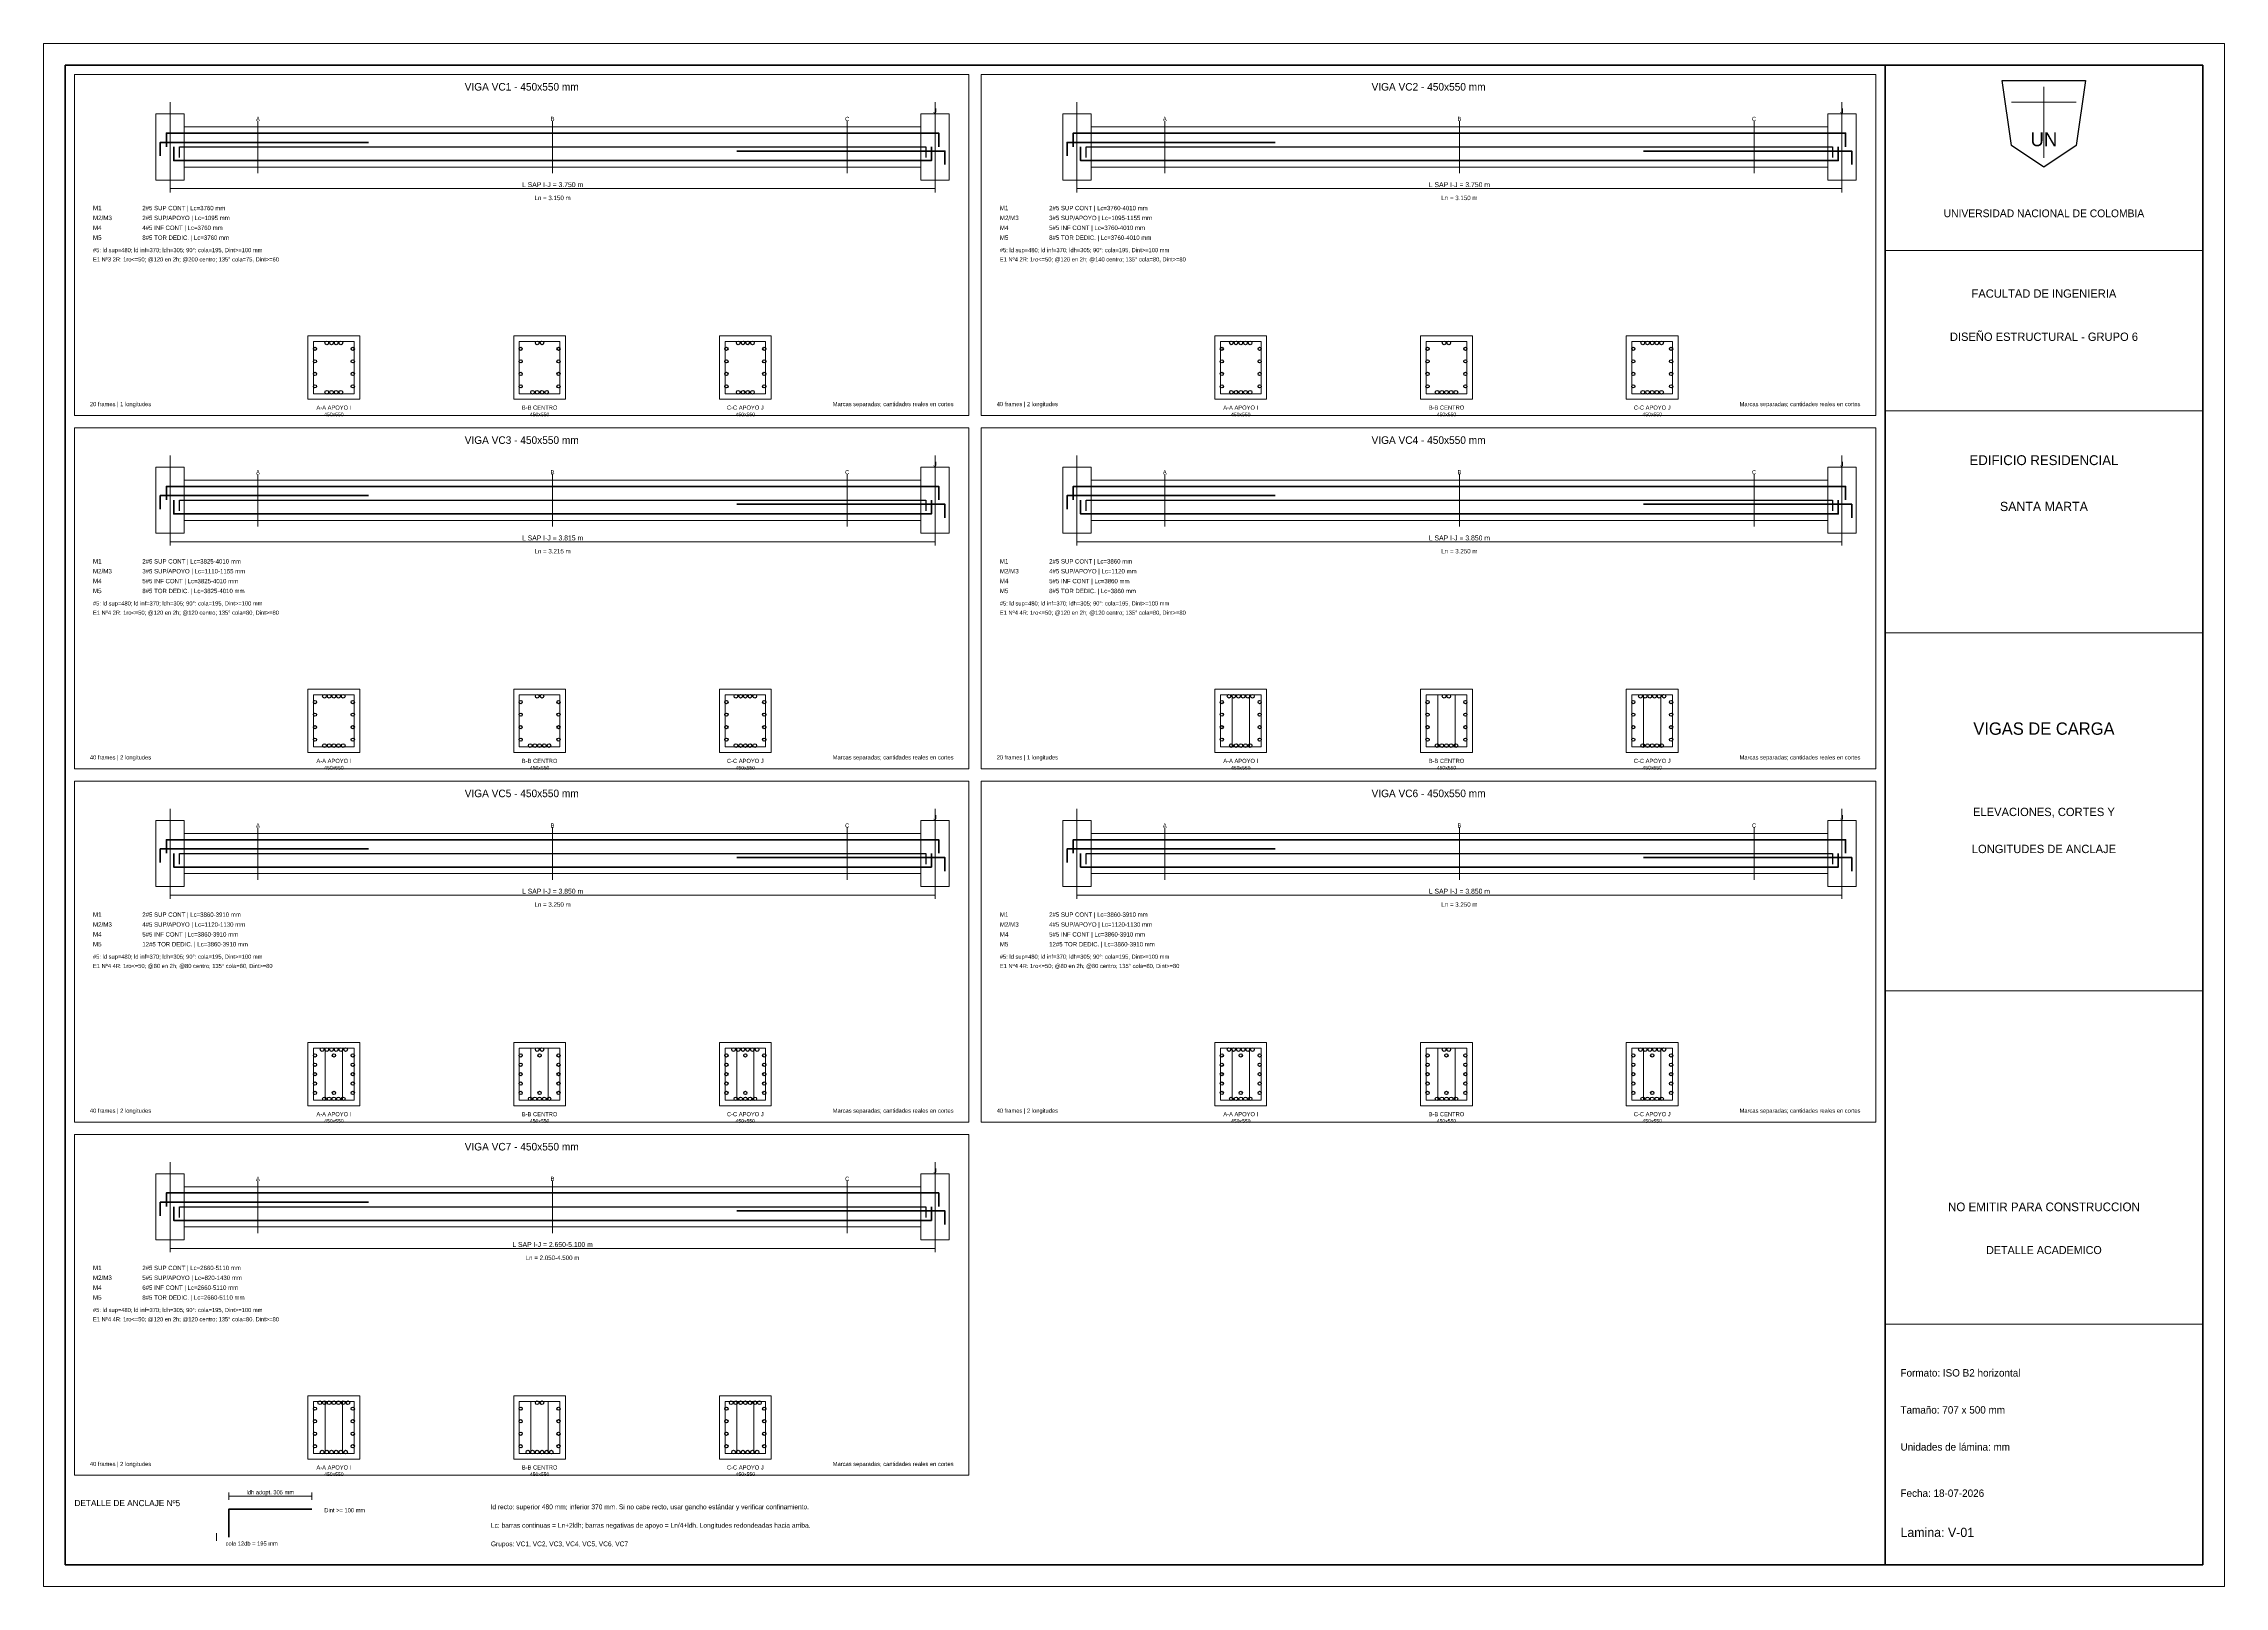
# Paper-space layout 'B2_HORIZONTAL' of a CAD drawing. Header units: millimetres. Extents: x 0 to 707, y 0 to 500.
# The model-space entities are those that its viewports show. They can reach past a viewport. Long polylines and large blocks are cut down to what shows.
import ezdxf
from ezdxf.enums import TextEntityAlignment as Align

# ---------------------------------------------------------------- set-up
doc = ezdxf.new("R2010")
doc.units = ezdxf.units.MM
for name, color, linetype in [('ALERTA', 1, 'Continuous'), ('APOYOS', 4, 'Continuous'), ('CONTORNO', 7, 'Continuous'), ('CORTE', 7, 'Continuous'), ('COTAS', 3, 'Continuous'), ('EJES', 8, 'Continuous'), ('ESTRIBOS', 7, 'Continuous'), ('GUIA', 9, 'Continuous'), ('M1_SUP_CONT', 5, 'Continuous'), ('M2_SUP_IZQ', 2, 'Continuous'), ('M3_SUP_DER', 2, 'Continuous'), ('M4_INF_CONT', 1, 'Continuous'), ('M5_TORSION', 30, 'Continuous'), ('MARCO', 7, 'Continuous'), ('ROTULO', 7, 'Continuous'), ('TEXTO', 7, 'Continuous'), ('TITULO', 6, 'Continuous')]:
    doc.layers.add(name, color=color, linetype=linetype)

msp = doc.modelspace()

# ---------------------------------------------------------------- linework, layer by layer
at = {"layer": 'APOYOS', "color": 4, "lineweight": 18}
for points in [[(36.4, 455.8), (45.6, 455.8), (45.6, 477.2), (36.4, 477.2)], [(284.4, 455.8), (293.6, 455.8), (293.6, 477.2), (284.4, 477.2)], [(330.4, 455.8), (339.6, 455.8), (339.6, 477.2), (330.4, 477.2)], [(578.4, 455.8), (587.6, 455.8), (587.6, 477.2), (578.4, 477.2)], [(36.4, 341.3), (45.6, 341.3), (45.6, 362.7), (36.4, 362.7)], [(284.4, 341.3), (293.6, 341.3), (293.6, 362.7), (284.4, 362.7)], [(330.4, 341.3), (339.6, 341.3), (339.6, 362.7), (330.4, 362.7)], [(578.4, 341.3), (587.6, 341.3), (587.6, 362.7), (578.4, 362.7)], [(36.4, 226.8), (45.6, 226.8), (45.6, 248.2), (36.4, 248.2)], [(284.4, 226.8), (293.6, 226.8), (293.6, 248.2), (284.4, 248.2)], [(330.4, 226.8), (339.6, 226.8), (339.6, 248.2), (330.4, 248.2)], [(578.4, 226.8), (587.6, 226.8), (587.6, 248.2), (578.4, 248.2)], [(36.4, 112.3), (45.6, 112.3), (45.6, 133.7), (36.4, 133.7)], [(284.4, 112.3), (293.6, 112.3), (293.6, 133.7), (284.4, 133.7)]]:
    msp.add_lwpolyline(points, close=True, dxfattribs=at)
at = {"layer": 'CONTORNO', "color": 7, "lineweight": 18}
for points in [[(45.6, 460), (284.4, 460), (284.4, 473), (45.6, 473)], [(339.6, 460), (578.4, 460), (578.4, 473), (339.6, 473)], [(45.6, 345.5), (284.4, 345.5), (284.4, 358.5), (45.6, 358.5)], [(339.6, 345.5), (578.4, 345.5), (578.4, 358.5), (339.6, 358.5)], [(45.6, 231), (284.4, 231), (284.4, 244), (45.6, 244)], [(339.6, 231), (578.4, 231), (578.4, 244), (339.6, 244)], [(45.6, 116.5), (284.4, 116.5), (284.4, 129.5), (45.6, 129.5)]]:
    msp.add_lwpolyline(points, close=True, dxfattribs=at)
at = {"layer": 'CORTE', "color": 7, "lineweight": 9}
for p, q in [((69.48, 458), (69.48, 475)), ((165, 458), (165, 475)), ((260.52, 458), (260.52, 475)), ((363.48, 458), (363.48, 475)), ((459, 458), (459, 475)), ((554.52, 458), (554.52, 475)), ((69.48, 343.5), (69.48, 360.5)), ((165, 343.5), (165, 360.5)), ((260.52, 343.5), (260.52, 360.5)), ((363.48, 343.5), (363.48, 360.5)), ((459, 343.5), (459, 360.5)), ((554.52, 343.5), (554.52, 360.5)), ((69.48, 229), (69.48, 246)), ((165, 229), (165, 246)), ((260.52, 229), (260.52, 246)), ((363.48, 229), (363.48, 246)), ((459, 229), (459, 246)), ((554.52, 229), (554.52, 246)), ((69.48, 114.5), (69.48, 131.5)), ((165, 114.5), (165, 131.5)), ((260.52, 114.5), (260.52, 131.5))]:
    msp.add_line(p, q, dxfattribs=at)
at = {"layer": 'CORTE', "color": 7, "lineweight": 20}
for points in [[(85.71, 384.75), (102.49, 384.75), (102.49, 405.25), (85.71, 405.25)], [(152.41, 384.75), (169.19, 384.75), (169.19, 405.25), (152.41, 405.25)], [(219.11, 384.75), (235.89, 384.75), (235.89, 405.25), (219.11, 405.25)], [(379.71, 384.75), (396.49, 384.75), (396.49, 405.25), (379.71, 405.25)], [(446.41, 384.75), (463.19, 384.75), (463.19, 405.25), (446.41, 405.25)], [(513.11, 384.75), (529.89, 384.75), (529.89, 405.25), (513.11, 405.25)], [(85.71, 270.25), (102.49, 270.25), (102.49, 290.75), (85.71, 290.75)], [(152.41, 270.25), (169.19, 270.25), (169.19, 290.75), (152.41, 290.75)], [(219.11, 270.25), (235.89, 270.25), (235.89, 290.75), (219.11, 290.75)], [(379.71, 270.25), (396.49, 270.25), (396.49, 290.75), (379.71, 290.75)], [(446.41, 270.25), (463.19, 270.25), (463.19, 290.75), (446.41, 290.75)], [(513.11, 270.25), (529.89, 270.25), (529.89, 290.75), (513.11, 290.75)], [(85.71, 155.75), (102.49, 155.75), (102.49, 176.25), (85.71, 176.25)], [(152.41, 155.75), (169.19, 155.75), (169.19, 176.25), (152.41, 176.25)], [(219.11, 155.75), (235.89, 155.75), (235.89, 176.25), (219.11, 176.25)], [(379.71, 155.75), (396.49, 155.75), (396.49, 176.25), (379.71, 176.25)], [(446.41, 155.75), (463.19, 155.75), (463.19, 176.25), (446.41, 176.25)], [(513.11, 155.75), (529.89, 155.75), (529.89, 176.25), (513.11, 176.25)], [(85.71, 41.25), (102.49, 41.25), (102.49, 61.75), (85.71, 61.75)], [(152.41, 41.25), (169.19, 41.25), (169.19, 61.75), (152.41, 61.75)], [(219.11, 41.25), (235.89, 41.25), (235.89, 61.75), (219.11, 61.75)]]:
    msp.add_lwpolyline(points, close=True, dxfattribs=at)
at = {"layer": 'COTAS', "color": 3, "lineweight": 15}
for p, q in [((41, 451.8), (41, 454.2)), ((41, 453), (289, 453)), ((289, 451.8), (289, 454.2)), ((335, 451.8), (335, 454.2)), ((335, 453), (583, 453)), ((583, 451.8), (583, 454.2)), ((41, 337.3), (41, 339.7)), ((289, 337.3), (289, 339.7)), ((335, 337.3), (335, 339.7)), ((583, 337.3), (583, 339.7)), ((41, 338.5), (289, 338.5)), ((335, 338.5), (583, 338.5)), ((41, 222.8), (41, 225.2)), ((41, 224), (289, 224)), ((289, 222.8), (289, 225.2)), ((335, 222.8), (335, 225.2)), ((335, 224), (583, 224)), ((583, 222.8), (583, 225.2)), ((41, 108.3), (41, 110.7)), ((41, 109.5), (289, 109.5)), ((289, 108.3), (289, 110.7))]:
    msp.add_line(p, q, dxfattribs=at)
at = {"layer": 'COTAS', "color": 5, "lineweight": 15}
for p, q in [((60, 28), (60, 30.4)), ((60, 29.2), (87, 29.2)), ((87, 28), (87, 30.4)), ((56, 14.8), (56, 17.2)), ((56, 14.8), (56, 17.2)), ((56, 16), (56, 16))]:
    msp.add_line(p, q, dxfattribs=at)
at = {"layer": 'EJES', "color": 8, "lineweight": 9}
for p, q in [((41, 454), (41, 481)), ((289, 454), (289, 481)), ((335, 454), (335, 481)), ((583, 454), (583, 481)), ((41, 339.5), (41, 366.5)), ((289, 339.5), (289, 366.5)), ((335, 339.5), (335, 366.5)), ((583, 339.5), (583, 366.5)), ((41, 225), (41, 252)), ((289, 225), (289, 252)), ((335, 225), (335, 252)), ((583, 225), (583, 252)), ((41, 110.5), (41, 137.5)), ((289, 110.5), (289, 137.5))]:
    msp.add_line(p, q, dxfattribs=at)
at = {"layer": 'ESTRIBOS', "color": 7, "lineweight": 15}
for p, q in [((385.3, 272.05), (385.3, 288.95)), ((390.9, 272.05), (390.9, 288.95)), ((452, 272.05), (452, 288.95)), ((457.6, 272.05), (457.6, 288.95)), ((518.7, 272.05), (518.7, 288.95)), ((524.3, 272.05), (524.3, 288.95)), ((91.3, 157.55), (91.3, 174.45)), ((96.9, 157.55), (96.9, 174.45)), ((158, 157.55), (158, 174.45)), ((163.6, 157.55), (163.6, 174.45)), ((224.7, 157.55), (224.7, 174.45)), ((230.3, 157.55), (230.3, 174.45)), ((385.3, 157.55), (385.3, 174.45)), ((390.9, 157.55), (390.9, 174.45)), ((452, 157.55), (452, 174.45)), ((457.6, 157.55), (457.6, 174.45)), ((518.7, 157.55), (518.7, 174.45)), ((524.3, 157.55), (524.3, 174.45)), ((91.3, 43.05), (91.3, 59.95)), ((96.9, 43.05), (96.9, 59.95)), ((158, 43.05), (158, 59.95)), ((163.6, 43.05), (163.6, 59.95)), ((224.7, 43.05), (224.7, 59.95)), ((230.3, 43.05), (230.3, 59.95))]:
    msp.add_line(p, q, dxfattribs=at)
at = {"layer": 'ESTRIBOS', "color": 7, "lineweight": 18}
for points in [[(87.52, 386.55), (100.68, 386.55), (100.68, 403.45), (87.52, 403.45)], [(154.22, 386.55), (167.38, 386.55), (167.38, 403.45), (154.22, 403.45)], [(220.92, 386.55), (234.08, 386.55), (234.08, 403.45), (220.92, 403.45)], [(381.52, 386.55), (394.68, 386.55), (394.68, 403.45), (381.52, 403.45)], [(448.22, 386.55), (461.38, 386.55), (461.38, 403.45), (448.22, 403.45)], [(514.92, 386.55), (528.08, 386.55), (528.08, 403.45), (514.92, 403.45)], [(87.52, 272.05), (100.68, 272.05), (100.68, 288.95), (87.52, 288.95)], [(154.22, 272.05), (167.38, 272.05), (167.38, 288.95), (154.22, 288.95)], [(220.92, 272.05), (234.08, 272.05), (234.08, 288.95), (220.92, 288.95)], [(381.52, 272.05), (394.68, 272.05), (394.68, 288.95), (381.52, 288.95)], [(448.22, 272.05), (461.38, 272.05), (461.38, 288.95), (448.22, 288.95)], [(514.92, 272.05), (528.08, 272.05), (528.08, 288.95), (514.92, 288.95)], [(87.52, 157.55), (100.68, 157.55), (100.68, 174.45), (87.52, 174.45)], [(154.22, 157.55), (167.38, 157.55), (167.38, 174.45), (154.22, 174.45)], [(220.92, 157.55), (234.08, 157.55), (234.08, 174.45), (220.92, 174.45)], [(381.52, 157.55), (394.68, 157.55), (394.68, 174.45), (381.52, 174.45)], [(448.22, 157.55), (461.38, 157.55), (461.38, 174.45), (448.22, 174.45)], [(514.92, 157.55), (528.08, 157.55), (528.08, 174.45), (514.92, 174.45)], [(87.52, 43.05), (100.68, 43.05), (100.68, 59.95), (87.52, 59.95)], [(154.22, 43.05), (167.38, 43.05), (167.38, 59.95), (154.22, 59.95)], [(220.92, 43.05), (234.08, 43.05), (234.08, 59.95), (220.92, 59.95)]]:
    msp.add_lwpolyline(points, close=True, dxfattribs=at)
at = {"layer": 'GUIA', "color": 9, "lineweight": 9}
for points in [[(10, 379.5), (300, 379.5), (300, 490), (10, 490)], [(304, 379.5), (594, 379.5), (594, 490), (304, 490)], [(10, 265), (300, 265), (300, 375.5), (10, 375.5)], [(304, 265), (594, 265), (594, 375.5), (304, 375.5)], [(10, 150.5), (300, 150.5), (300, 261), (10, 261)], [(304, 150.5), (594, 150.5), (594, 261), (304, 261)], [(10, 36), (300, 36), (300, 146.5), (10, 146.5)]]:
    msp.add_lwpolyline(points, close=True, dxfattribs=at)
at = {"layer": 'M1_SUP_CONT', "color": 5, "lineweight": 35}
for points in [[(39.8, 466.6), (39.8, 471), (290.2, 471), (290.2, 466.6)], [(333.8, 466.6), (333.8, 471), (584.2, 471), (584.2, 466.6)], [(39.8, 352.1), (39.8, 356.5), (290.2, 356.5), (290.2, 352.1)], [(333.8, 352.1), (333.8, 356.5), (584.2, 356.5), (584.2, 352.1)], [(39.8, 237.6), (39.8, 242), (290.2, 242), (290.2, 237.6)], [(333.8, 237.6), (333.8, 242), (584.2, 242), (584.2, 237.6)], [(39.8, 123.1), (39.8, 127.5), (290.2, 127.5), (290.2, 123.1)], [(60, 16), (60, 25), (87, 25)]]:
    msp.add_lwpolyline(points, dxfattribs=at)
at = {"layer": 'M1_SUP_CONT', "color": 5}
for centre in [(91.81, 402.99), (93.34, 402.99), (94.86, 402.99), (96.39, 402.99), (160.04, 402.99), (161.56, 402.99), (225.21, 402.99), (226.74, 402.99), (228.26, 402.99), (229.79, 402.99), (385.05, 402.99), (386.58, 402.99), (388.1, 402.99), (389.62, 402.99), (391.15, 402.99), (454.04, 402.99), (455.56, 402.99), (518.45, 402.99), (519.98, 402.99), (521.5, 402.99), (523.02, 402.99), (524.55, 402.99), (91.05, 288.49), (92.58, 288.49), (94.1, 288.49), (95.62, 288.49), (97.15, 288.49), (160.04, 288.49), (161.56, 288.49), (224.45, 288.49), (225.98, 288.49), (227.5, 288.49), (229.02, 288.49), (230.55, 288.49), (384.29, 288.49), (385.81, 288.49), (387.34, 288.49), (388.86, 288.49), (390.39, 288.49), (391.91, 288.49), (454.04, 288.49), (455.56, 288.49), (517.69, 288.49), (519.21, 288.49), (520.74, 288.49), (522.26, 288.49), (523.79, 288.49), (525.31, 288.49), (90.29, 173.99), (91.81, 173.99), (93.34, 173.99), (94.86, 173.99), (96.39, 173.99), (97.91, 173.99), (160.04, 173.99), (161.56, 173.99), (223.69, 173.99), (225.21, 173.99), (226.74, 173.99), (228.26, 173.99), (229.79, 173.99), (231.31, 173.99), (384.29, 173.99), (385.81, 173.99), (387.34, 173.99), (388.86, 173.99), (390.39, 173.99), (391.91, 173.99), (454.04, 173.99), (455.56, 173.99), (517.69, 173.99), (519.21, 173.99), (520.74, 173.99), (522.26, 173.99), (523.79, 173.99), (525.31, 173.99), (89.53, 59.49), (91.05, 59.49), (92.58, 59.49), (94.1, 59.49), (95.62, 59.49), (97.15, 59.49), (98.67, 59.49), (160.04, 59.49), (161.56, 59.49), (222.93, 59.49), (224.45, 59.49), (225.98, 59.49), (227.5, 59.49), (229.02, 59.49), (230.55, 59.49), (232.07, 59.49)]:
    msp.add_circle(centre, 0.59, dxfattribs=at)
at = {"layer": 'M2_SUP_IZQ', "color": 2, "lineweight": 35}
for points in [[(37.8, 463.6), (37.8, 468), (105.3, 468)], [(331.8, 463.6), (331.8, 468), (399.3, 468)], [(37.8, 349.1), (37.8, 353.5), (105.3, 353.5)], [(331.8, 349.1), (331.8, 353.5), (399.3, 353.5)], [(37.8, 234.6), (37.8, 239), (105.3, 239)], [(331.8, 234.6), (331.8, 239), (399.3, 239)], [(37.8, 120.1), (37.8, 124.5), (105.3, 124.5)]]:
    msp.add_lwpolyline(points, dxfattribs=at)
at = {"layer": 'M3_SUP_DER', "color": 2, "lineweight": 35}
for points in [[(224.7, 465.2), (292.2, 465.2), (292.2, 460.8)], [(518.7, 465.2), (586.2, 465.2), (586.2, 460.8)], [(224.7, 350.7), (292.2, 350.7), (292.2, 346.3)], [(518.7, 350.7), (586.2, 350.7), (586.2, 346.3)], [(224.7, 236.2), (292.2, 236.2), (292.2, 231.8)], [(518.7, 236.2), (586.2, 236.2), (586.2, 231.8)], [(224.7, 121.7), (292.2, 121.7), (292.2, 117.3)]]:
    msp.add_lwpolyline(points, dxfattribs=at)
at = {"layer": 'M4_INF_CONT', "color": 1, "lineweight": 35}
for points in [[(42.2, 466.5), (42.2, 462.1), (287.8, 462.1), (287.8, 466.5)], [(336.2, 466.5), (336.2, 462.1), (581.8, 462.1), (581.8, 466.5)], [(42.2, 352), (42.2, 347.6), (287.8, 347.6), (287.8, 352)], [(336.2, 352), (336.2, 347.6), (581.8, 347.6), (581.8, 352)], [(42.2, 237.5), (42.2, 233.1), (287.8, 233.1), (287.8, 237.5)], [(336.2, 237.5), (336.2, 233.1), (581.8, 233.1), (581.8, 237.5)], [(42.2, 123), (42.2, 118.6), (287.8, 118.6), (287.8, 123)]]:
    msp.add_lwpolyline(points, dxfattribs=at)
at = {"layer": 'M4_INF_CONT', "color": 1}
for centre in [(91.81, 387.01), (93.34, 387.01), (94.86, 387.01), (96.39, 387.01), (158.51, 387.01), (160.04, 387.01), (161.56, 387.01), (163.09, 387.01), (225.21, 387.01), (226.74, 387.01), (228.26, 387.01), (229.79, 387.01), (385.05, 387.01), (386.58, 387.01), (388.1, 387.01), (389.62, 387.01), (391.15, 387.01), (451.75, 387.01), (453.28, 387.01), (454.8, 387.01), (456.32, 387.01), (457.85, 387.01), (518.45, 387.01), (519.98, 387.01), (521.5, 387.01), (523.02, 387.01), (524.55, 387.01), (91.05, 272.51), (92.58, 272.51), (94.1, 272.51), (95.62, 272.51), (97.15, 272.51), (157.75, 272.51), (159.28, 272.51), (160.8, 272.51), (162.32, 272.51), (163.85, 272.51), (224.45, 272.51), (225.98, 272.51), (227.5, 272.51), (229.02, 272.51), (230.55, 272.51), (385.05, 272.51), (386.58, 272.51), (388.1, 272.51), (389.62, 272.51), (391.15, 272.51), (451.75, 272.51), (453.28, 272.51), (454.8, 272.51), (456.32, 272.51), (457.85, 272.51), (518.45, 272.51), (519.98, 272.51), (521.5, 272.51), (523.02, 272.51), (524.55, 272.51), (91.05, 158.01), (92.58, 158.01), (94.1, 158.01), (95.62, 158.01), (97.15, 158.01), (157.75, 158.01), (159.28, 158.01), (160.8, 158.01), (162.32, 158.01), (163.85, 158.01), (224.45, 158.01), (225.98, 158.01), (227.5, 158.01), (229.02, 158.01), (230.55, 158.01), (385.05, 158.01), (386.58, 158.01), (388.1, 158.01), (389.62, 158.01), (391.15, 158.01), (451.75, 158.01), (453.28, 158.01), (454.8, 158.01), (456.32, 158.01), (457.85, 158.01), (518.45, 158.01), (519.98, 158.01), (521.5, 158.01), (523.02, 158.01), (524.55, 158.01), (90.29, 43.51), (91.81, 43.51), (93.34, 43.51), (94.86, 43.51), (96.39, 43.51), (97.91, 43.51), (156.99, 43.51), (158.51, 43.51), (160.04, 43.51), (161.56, 43.51), (163.09, 43.51), (164.61, 43.51), (223.69, 43.51), (225.21, 43.51), (226.74, 43.51), (228.26, 43.51), (229.79, 43.51), (231.31, 43.51)]:
    msp.add_circle(centre, 0.59, dxfattribs=at)
at = {"layer": 'M5_TORSION', "color": 30, "lineweight": 30}
for points in [[(44, 463.1), (44, 466.5), (286, 466.5), (286, 463.1)], [(338, 463.1), (338, 466.5), (580, 466.5), (580, 463.1)], [(44, 348.6), (44, 352), (286, 352), (286, 348.6)], [(338, 348.6), (338, 352), (580, 352), (580, 348.6)], [(44, 234.1), (44, 237.5), (286, 237.5), (286, 234.1)], [(338, 234.1), (338, 237.5), (580, 237.5), (580, 234.1)], [(44, 119.6), (44, 123), (286, 123), (286, 119.6)]]:
    msp.add_lwpolyline(points, dxfattribs=at)
at = {"layer": 'M5_TORSION', "color": 30}
for centre in [(87.97, 401.08), (87.97, 397.03), (100.23, 401.08), (100.23, 397.03), (154.67, 401.08), (154.67, 397.03), (166.93, 401.08), (166.93, 397.03), (221.37, 401.08), (221.37, 397.03), (233.63, 401.08), (233.63, 397.03), (381.97, 401.08), (381.97, 397.03), (394.23, 401.08), (394.23, 397.03), (448.67, 401.08), (448.67, 397.03), (460.93, 401.08), (460.93, 397.03), (515.37, 401.08), (515.37, 397.03), (527.63, 401.08), (527.63, 397.03), (87.97, 392.97), (87.97, 388.92), (100.23, 392.97), (100.23, 388.92), (154.67, 392.97), (154.67, 388.92), (166.93, 392.97), (166.93, 388.92), (221.37, 392.97), (221.37, 388.92), (233.63, 392.97), (233.63, 388.92), (381.97, 392.97), (381.97, 388.92), (394.23, 392.97), (394.23, 388.92), (448.67, 392.97), (448.67, 388.92), (460.93, 392.97), (460.93, 388.92), (515.37, 392.97), (515.37, 388.92), (527.63, 392.97), (527.63, 388.92), (87.97, 286.58), (87.97, 282.53), (100.23, 286.58), (100.23, 282.53), (154.67, 286.58), (154.67, 282.53), (166.93, 286.58), (166.93, 282.53), (221.37, 286.58), (221.37, 282.53), (233.63, 286.58), (233.63, 282.53), (381.97, 286.58), (381.97, 282.53), (394.23, 286.58), (394.23, 282.53), (448.67, 286.58), (448.67, 282.53), (460.93, 286.58), (460.93, 282.53), (515.37, 286.58), (515.37, 282.53), (527.63, 286.58), (527.63, 282.53), (87.97, 278.47), (100.23, 278.47), (154.67, 278.47), (166.93, 278.47), (221.37, 278.47), (233.63, 278.47), (381.97, 278.47), (394.23, 278.47), (448.67, 278.47), (460.93, 278.47), (515.37, 278.47), (527.63, 278.47), (87.97, 274.42), (100.23, 274.42), (154.67, 274.42), (166.93, 274.42), (221.37, 274.42), (233.63, 274.42), (381.97, 274.42), (394.23, 274.42), (448.67, 274.42), (460.93, 274.42), (515.37, 274.42), (527.63, 274.42), (87.97, 172.08), (94.1, 172.08), (100.23, 172.08), (154.67, 172.08), (160.8, 172.08), (166.93, 172.08), (221.37, 172.08), (227.5, 172.08), (233.63, 172.08), (381.97, 172.08), (388.1, 172.08), (394.23, 172.08), (448.67, 172.08), (454.8, 172.08), (460.93, 172.08), (515.37, 172.08), (521.5, 172.08), (527.63, 172.08), (87.97, 169.04), (87.97, 166), (87.97, 162.96), (100.23, 169.04), (100.23, 166), (100.23, 162.96), (154.67, 169.04), (154.67, 166), (154.67, 162.96), (166.93, 169.04), (166.93, 166), (166.93, 162.96), (221.37, 169.04), (221.37, 166), (221.37, 162.96), (233.63, 169.04), (233.63, 166), (233.63, 162.96), (381.97, 169.04), (381.97, 166), (381.97, 162.96), (394.23, 169.04), (394.23, 166), (394.23, 162.96), (448.67, 169.04), (448.67, 166), (448.67, 162.96), (460.93, 169.04), (460.93, 166), (460.93, 162.96), (515.37, 169.04), (515.37, 166), (515.37, 162.96), (527.63, 169.04), (527.63, 166), (527.63, 162.96), (87.97, 159.92), (94.1, 159.92), (100.23, 159.92), (154.67, 159.92), (160.8, 159.92), (166.93, 159.92), (221.37, 159.92), (227.5, 159.92), (233.63, 159.92), (381.97, 159.92), (388.1, 159.92), (394.23, 159.92), (448.67, 159.92), (454.8, 159.92), (460.93, 159.92), (515.37, 159.92), (521.5, 159.92), (527.63, 159.92), (87.97, 57.58), (100.23, 57.58), (154.67, 57.58), (166.93, 57.58), (221.37, 57.58), (233.63, 57.58), (87.97, 53.53), (87.97, 49.47), (100.23, 53.53), (100.23, 49.47), (154.67, 53.53), (154.67, 49.47), (166.93, 53.53), (166.93, 49.47), (221.37, 53.53), (221.37, 49.47), (233.63, 53.53), (233.63, 49.47), (87.97, 45.42), (100.23, 45.42), (154.67, 45.42), (166.93, 45.42), (221.37, 45.42), (233.63, 45.42)]:
    msp.add_circle(centre, 0.525, dxfattribs=at)
at = {"layer": 'MARCO', "color": 7, "lineweight": 35}
msp.add_line((597, 7), (597, 493), dxfattribs=at)
for points in [[(7, 7), (700, 7), (700, 493), (7, 493)], [(597, 7), (700, 7), (700, 493), (597, 493)]]:
    msp.add_lwpolyline(points, close=True, dxfattribs=at)
at = {"layer": 'ROTULO', "color": 7, "lineweight": 18}
for p, q in [((638, 481), (659, 481)), ((648.5, 486), (648.5, 463)), ((597, 433), (700, 433)), ((597, 381), (700, 381)), ((597, 309), (700, 309)), ((597, 193), (700, 193)), ((597, 85), (700, 85))]:
    msp.add_line(p, q, dxfattribs=at)
at = {"layer": 'ROTULO', "color": 7, "lineweight": 25}
msp.add_lwpolyline([(635, 488), (662, 488), (659, 467), (648.5, 460), (638, 467)], close=True, dxfattribs=at)

# ---------------------------------------------------------------- texts
at = {"layer": 'ALERTA', "color": 1}
for s, height, p in [('NO EMITIR PARA CONSTRUCCION', 2.8, (648.5, 123)), ('DETALLE ACADEMICO', 2.6, (648.5, 109))]:
    msp.add_text(s, height=height, dxfattribs=at).set_placement(p, align=Align.MIDDLE_CENTER)
at = {"layer": 'CORTE', "color": 7}
for s, p in [('A', (69.48, 475.6)), ('B', (165, 475.6)), ('C', (260.52, 475.6)), ('A', (363.48, 475.6)), ('B', (459, 475.6)), ('C', (554.52, 475.6)), ('A', (69.48, 361.1)), ('B', (165, 361.1)), ('C', (260.52, 361.1)), ('A', (363.48, 361.1)), ('B', (459, 361.1)), ('C', (554.52, 361.1)), ('A', (69.48, 246.6)), ('B', (165, 246.6)), ('C', (260.52, 246.6)), ('A', (363.48, 246.6)), ('B', (459, 246.6)), ('C', (554.52, 246.6)), ('A', (69.48, 132.1)), ('B', (165, 132.1)), ('C', (260.52, 132.1))]:
    msp.add_text(s, height=1.35, dxfattribs=at).set_placement(p, align=Align.MIDDLE_CENTER)
at = {"layer": 'COTAS', "color": 3}
for s, p in [('L SAP I-J = 3.750 m', (165, 454.3)), ('L SAP I-J = 3.750 m', (459, 454.3)), ('L SAP I-J = 3.815 m', (165, 339.8)), ('L SAP I-J = 3.850 m', (459, 339.8)), ('L SAP I-J = 3.850 m', (165, 225.3)), ('L SAP I-J = 3.850 m', (459, 225.3)), ('L SAP I-J = 2.650-5.100 m', (165, 110.8))]:
    msp.add_text(s, height=1.6, dxfattribs=at).set_placement(p, align=Align.MIDDLE_CENTER)
at = {"layer": 'COTAS', "color": 5}
msp.add_text('ldh adopt. 305 mm', height=1.35, dxfattribs=at).set_placement((73.5, 30.5), align=Align.MIDDLE_CENTER)
at = {"layer": 'EJES', "color": 8}
for s, p in [('I', (41, 478.2)), ('J', (289, 478.2)), ('I', (335, 478.2)), ('J', (583, 478.2)), ('I', (41, 363.7)), ('J', (289, 363.7)), ('I', (335, 363.7)), ('J', (583, 363.7)), ('I', (41, 249.2)), ('J', (289, 249.2)), ('I', (335, 249.2)), ('J', (583, 249.2)), ('I', (41, 134.7)), ('J', (289, 134.7))]:
    msp.add_text(s, height=1.6, dxfattribs=at).set_placement(p, align=Align.MIDDLE_CENTER)
at = {"layer": 'ROTULO', "color": 7}
for s, height, p in [('UN', 4.5, (648.5, 469)), ('UNIVERSIDAD NACIONAL DE COLOMBIA', 2.5, (648.5, 445)), ('FACULTAD DE INGENIERIA', 2.7, (648.5, 419)), ('DISEÑO ESTRUCTURAL - GRUPO 6', 2.7, (648.5, 405)), ('EDIFICIO RESIDENCIAL', 3.2, (648.5, 365)), ('SANTA MARTA', 3, (648.5, 350)), ('VIGAS DE CARGA', 4, (648.5, 278)), ('ELEVACIONES, CORTES Y', 2.7, (648.5, 251)), ('LONGITUDES DE ANCLAJE', 2.7, (648.5, 239))]:
    msp.add_text(s, height=height, dxfattribs=at).set_placement(p, align=Align.MIDDLE_CENTER)
for s, height, p in [('Formato: ISO B2 horizontal', 2.4, (602, 68)), ('Tamaño: 707 x 500 mm', 2.4, (602, 56)), ('Unidades de lámina: mm', 2.4, (602, 44)), ('Fecha: 18-07-2026', 2.4, (602, 29)), ('Lamina: V-01', 3, (602, 16))]:
    msp.add_text(s, height=height, dxfattribs=at).set_placement(p)
at = {"layer": 'TEXTO', "color": 5}
for s, height, p in [('M1', 1.45, (16, 446)), ('2#5 SUP CONT | Lc=3760 mm', 1.42, (32, 446)), ('M1', 1.45, (310, 446)), ('2#5 SUP CONT | Lc=3760-4010 mm', 1.42, (326, 446)), ('M1', 1.45, (16, 331.5)), ('2#5 SUP CONT | Lc=3825-4010 mm', 1.42, (32, 331.5)), ('M1', 1.45, (310, 331.5)), ('2#5 SUP CONT | Lc=3860 mm', 1.42, (326, 331.5)), ('M1', 1.45, (16, 217)), ('2#5 SUP CONT | Lc=3860-3910 mm', 1.42, (32, 217)), ('M1', 1.45, (310, 217)), ('2#5 SUP CONT | Lc=3860-3910 mm', 1.42, (326, 217)), ('M1', 1.45, (16, 102.5)), ('2#5 SUP CONT | Lc=2660-5110 mm', 1.42, (32, 102.5)), ('Dint >= 100 mm', 1.35, (91, 24)), ('cola 12db = 195 mm', 1.35, (59, 13.2))]:
    msp.add_text(s, height=height, dxfattribs=at).set_placement(p)
at = {"layer": 'TEXTO', "color": 7}
for s, height, p in [('Ln = 3.150 m', 1.45, (165, 450)), ('Ln = 3.150 m', 1.45, (459, 450)), ('A-A APOYO I', 1.353, (94.1, 382.04)), ('B-B CENTRO', 1.353, (160.8, 382.04)), ('C-C APOYO J', 1.353, (227.5, 382.04)), ('A-A APOYO I', 1.353, (388.1, 382.04)), ('B-B CENTRO', 1.353, (454.8, 382.04)), ('C-C APOYO J', 1.353, (521.5, 382.04)), ('450x550', 1.189, (94.1, 379.83)), ('450x550', 1.189, (160.8, 379.83)), ('450x550', 1.189, (227.5, 379.83)), ('450x550', 1.189, (388.1, 379.83)), ('450x550', 1.189, (454.8, 379.83)), ('450x550', 1.189, (521.5, 379.83)), ('Ln = 3.215 m', 1.45, (165, 335.5)), ('Ln = 3.250 m', 1.45, (459, 335.5)), ('A-A APOYO I', 1.353, (94.1, 267.54)), ('450x550', 1.189, (94.1, 265.33)), ('B-B CENTRO', 1.353, (160.8, 267.54)), ('450x550', 1.189, (160.8, 265.33)), ('C-C APOYO J', 1.353, (227.5, 267.54)), ('450x550', 1.189, (227.5, 265.33)), ('A-A APOYO I', 1.353, (388.1, 267.54)), ('450x550', 1.189, (388.1, 265.33)), ('B-B CENTRO', 1.353, (454.8, 267.54)), ('450x550', 1.189, (454.8, 265.33)), ('C-C APOYO J', 1.353, (521.5, 267.54)), ('450x550', 1.189, (521.5, 265.33)), ('Ln = 3.250 m', 1.45, (165, 221)), ('Ln = 3.250 m', 1.45, (459, 221)), ('A-A APOYO I', 1.353, (94.1, 153.04)), ('450x550', 1.189, (94.1, 150.83)), ('B-B CENTRO', 1.353, (160.8, 153.04)), ('450x550', 1.189, (160.8, 150.83)), ('C-C APOYO J', 1.353, (227.5, 153.04)), ('450x550', 1.189, (227.5, 150.83)), ('A-A APOYO I', 1.353, (388.1, 153.04)), ('450x550', 1.189, (388.1, 150.83)), ('B-B CENTRO', 1.353, (454.8, 153.04)), ('450x550', 1.189, (454.8, 150.83)), ('C-C APOYO J', 1.353, (521.5, 153.04)), ('450x550', 1.189, (521.5, 150.83)), ('Ln = 2.050-4.500 m', 1.45, (165, 106.5)), ('A-A APOYO I', 1.353, (94.1, 38.54)), ('450x550', 1.189, (94.1, 36.33)), ('B-B CENTRO', 1.353, (160.8, 38.54)), ('450x550', 1.189, (160.8, 36.33)), ('C-C APOYO J', 1.353, (227.5, 38.54)), ('450x550', 1.189, (227.5, 36.33))]:
    msp.add_text(s, height=height, dxfattribs=at).set_placement(p, align=Align.MIDDLE_CENTER)
at = {"layer": 'TEXTO', "color": 2}
for s, height, p in [('M2/M3', 1.45, (16, 442.8)), ('2#5 SUP/APOYO | Lc=1095 mm', 1.42, (32, 442.8)), ('M2/M3', 1.45, (310, 442.8)), ('3#5 SUP/APOYO | Lc=1095-1155 mm', 1.42, (326, 442.8)), ('M2/M3', 1.45, (16, 328.3)), ('3#5 SUP/APOYO | Lc=1110-1155 mm', 1.42, (32, 328.3)), ('M2/M3', 1.45, (310, 328.3)), ('4#5 SUP/APOYO | Lc=1120 mm', 1.42, (326, 328.3)), ('M2/M3', 1.45, (16, 213.8)), ('4#5 SUP/APOYO | Lc=1120-1130 mm', 1.42, (32, 213.8)), ('M2/M3', 1.45, (310, 213.8)), ('4#5 SUP/APOYO | Lc=1120-1130 mm', 1.42, (326, 213.8)), ('M2/M3', 1.45, (16, 99.3)), ('5#5 SUP/APOYO | Lc=820-1430 mm', 1.42, (32, 99.3))]:
    msp.add_text(s, height=height, dxfattribs=at).set_placement(p)
at = {"layer": 'TEXTO', "color": 1}
for s, height, p in [('M4', 1.45, (16, 439.6)), ('4#5 INF CONT | Lc=3760 mm', 1.42, (32, 439.6)), ('M4', 1.45, (310, 439.6)), ('5#5 INF CONT | Lc=3760-4010 mm', 1.42, (326, 439.6)), ('M4', 1.45, (16, 325.1)), ('5#5 INF CONT | Lc=3825-4010 mm', 1.42, (32, 325.1)), ('M4', 1.45, (310, 325.1)), ('5#5 INF CONT | Lc=3860 mm', 1.42, (326, 325.1)), ('M4', 1.45, (16, 210.6)), ('5#5 INF CONT | Lc=3860-3910 mm', 1.42, (32, 210.6)), ('M4', 1.45, (310, 210.6)), ('5#5 INF CONT | Lc=3860-3910 mm', 1.42, (326, 210.6)), ('M4', 1.45, (16, 96.1)), ('6#5 INF CONT | Lc=2660-5110 mm', 1.42, (32, 96.1))]:
    msp.add_text(s, height=height, dxfattribs=at).set_placement(p)
at = {"layer": 'TEXTO', "color": 7}
for s, height, p in [('#5: ld sup=480; ld inf=370; ldh=305; 90°: cola=195, Dint>=100 mm', 1.35, (16, 432.4)), ('#5: ld sup=480; ld inf=370; ldh=305; 90°: cola=195, Dint>=100 mm', 1.35, (310, 432.4)), ('E1 Nº3 2R: 1ro<=50; @120 en 2h; @200 centro; 135° cola=75, Dint>=60', 1.35, (16, 429.4)), ('E1 Nº4 2R: 1ro<=50; @120 en 2h; @140 centro; 135° cola=80, Dint>=80', 1.35, (310, 429.4)), ('20 frames | 1 longitudes', 1.35, (15, 382.5)), ('40 frames | 2 longitudes', 1.35, (309, 382.5)), ('#5: ld sup=480; ld inf=370; ldh=305; 90°: cola=195, Dint>=100 mm', 1.35, (16, 317.9)), ('#5: ld sup=480; ld inf=370; ldh=305; 90°: cola=195, Dint>=100 mm', 1.35, (310, 317.9)), ('E1 Nº4 2R: 1ro<=50; @120 en 2h; @120 centro; 135° cola=80, Dint>=80', 1.35, (16, 314.9)), ('E1 Nº4 4R: 1ro<=50; @120 en 2h; @120 centro; 135° cola=80, Dint>=80', 1.35, (310, 314.9)), ('40 frames | 2 longitudes', 1.35, (15, 268)), ('20 frames | 1 longitudes', 1.35, (309, 268)), ('#5: ld sup=480; ld inf=370; ldh=305; 90°: cola=195, Dint>=100 mm', 1.35, (16, 203.4)), ('E1 Nº4 4R: 1ro<=50; @80 en 2h; @80 centro; 135° cola=80, Dint>=80', 1.35, (16, 200.4)), ('#5: ld sup=480; ld inf=370; ldh=305; 90°: cola=195, Dint>=100 mm', 1.35, (310, 203.4)), ('E1 Nº4 4R: 1ro<=50; @80 en 2h; @80 centro; 135° cola=80, Dint>=80', 1.35, (310, 200.4)), ('40 frames | 2 longitudes', 1.35, (15, 153.5)), ('40 frames | 2 longitudes', 1.35, (309, 153.5)), ('#5: ld sup=480; ld inf=370; ldh=305; 90°: cola=195, Dint>=100 mm', 1.35, (16, 88.9)), ('E1 Nº4 4R: 1ro<=50; @120 en 2h; @120 centro; 135° cola=80, Dint>=80', 1.35, (16, 85.9)), ('40 frames | 2 longitudes', 1.35, (15, 39)), ('ld recto: superior 480 mm; inferior 370 mm. Si no cabe recto, usar gancho estándar y verificar confinamiento.', 1.55, (145, 25)), ('Grupos: VC1, VC2, VC3, VC4, VC5, VC6, VC7', 1.55, (145, 13)), ('Lc: barras continuas = Ln+2ldh; barras negativas de apoyo = Ln/4+ldh. Longitudes redondeadas hacia arriba.', 1.55, (145, 19))]:
    msp.add_text(s, height=height, dxfattribs=at).set_placement(p)
at = {"layer": 'TEXTO', "color": 30}
for s, height, p in [('M5', 1.45, (16, 436.4)), ('8#5 TOR DEDIC. | Lc=3760 mm', 1.42, (32, 436.4)), ('M5', 1.45, (310, 436.4)), ('8#5 TOR DEDIC. | Lc=3760-4010 mm', 1.42, (326, 436.4)), ('M5', 1.45, (16, 321.9)), ('8#5 TOR DEDIC. | Lc=3825-4010 mm', 1.42, (32, 321.9)), ('M5', 1.45, (310, 321.9)), ('8#5 TOR DEDIC. | Lc=3860 mm', 1.42, (326, 321.9)), ('M5', 1.45, (16, 207.4)), ('12#5 TOR DEDIC. | Lc=3860-3910 mm', 1.42, (32, 207.4)), ('M5', 1.45, (310, 207.4)), ('12#5 TOR DEDIC. | Lc=3860-3910 mm', 1.42, (326, 207.4)), ('M5', 1.45, (16, 92.9)), ('8#5 TOR DEDIC. | Lc=2660-5110 mm', 1.42, (32, 92.9))]:
    msp.add_text(s, height=height, dxfattribs=at).set_placement(p)
at = {"layer": 'TEXTO', "color": 3}
for p in [(295, 382.5), (589, 382.5), (295, 268), (589, 268), (295, 153.5), (589, 153.5), (295, 39)]:
    msp.add_text('Marcas separadas; cantidades reales en cortes', height=1.35, dxfattribs=at).set_placement(p, align=Align.RIGHT)
at = {"layer": 'TITULO', "color": 6}
for s, p in [('VIGA VC1 - 450x550 mm', (155, 486)), ('VIGA VC2 - 450x550 mm', (449, 486)), ('VIGA VC3 - 450x550 mm', (155, 371.5)), ('VIGA VC4 - 450x550 mm', (449, 371.5)), ('VIGA VC5 - 450x550 mm', (155, 257)), ('VIGA VC6 - 450x550 mm', (449, 257)), ('VIGA VC7 - 450x550 mm', (155, 142.5))]:
    msp.add_text(s, height=2.45, dxfattribs=at).set_placement(p, align=Align.MIDDLE_CENTER)
msp.add_text('DETALLE DE ANCLAJE Nº5', height=2, dxfattribs=at).set_placement((10, 26))

psp = doc.layouts.new('B2_HORIZONTAL')

# ---------------------------------------------------------------- viewports
at = {"layer": 'VIEWPORTS'}
psp.add_viewport(center=(353.5, 250), size=(707, 500), view_center_point=(353.5, 250), view_height=500, dxfattribs=at)

doc.saveas('drawing.dxf')
